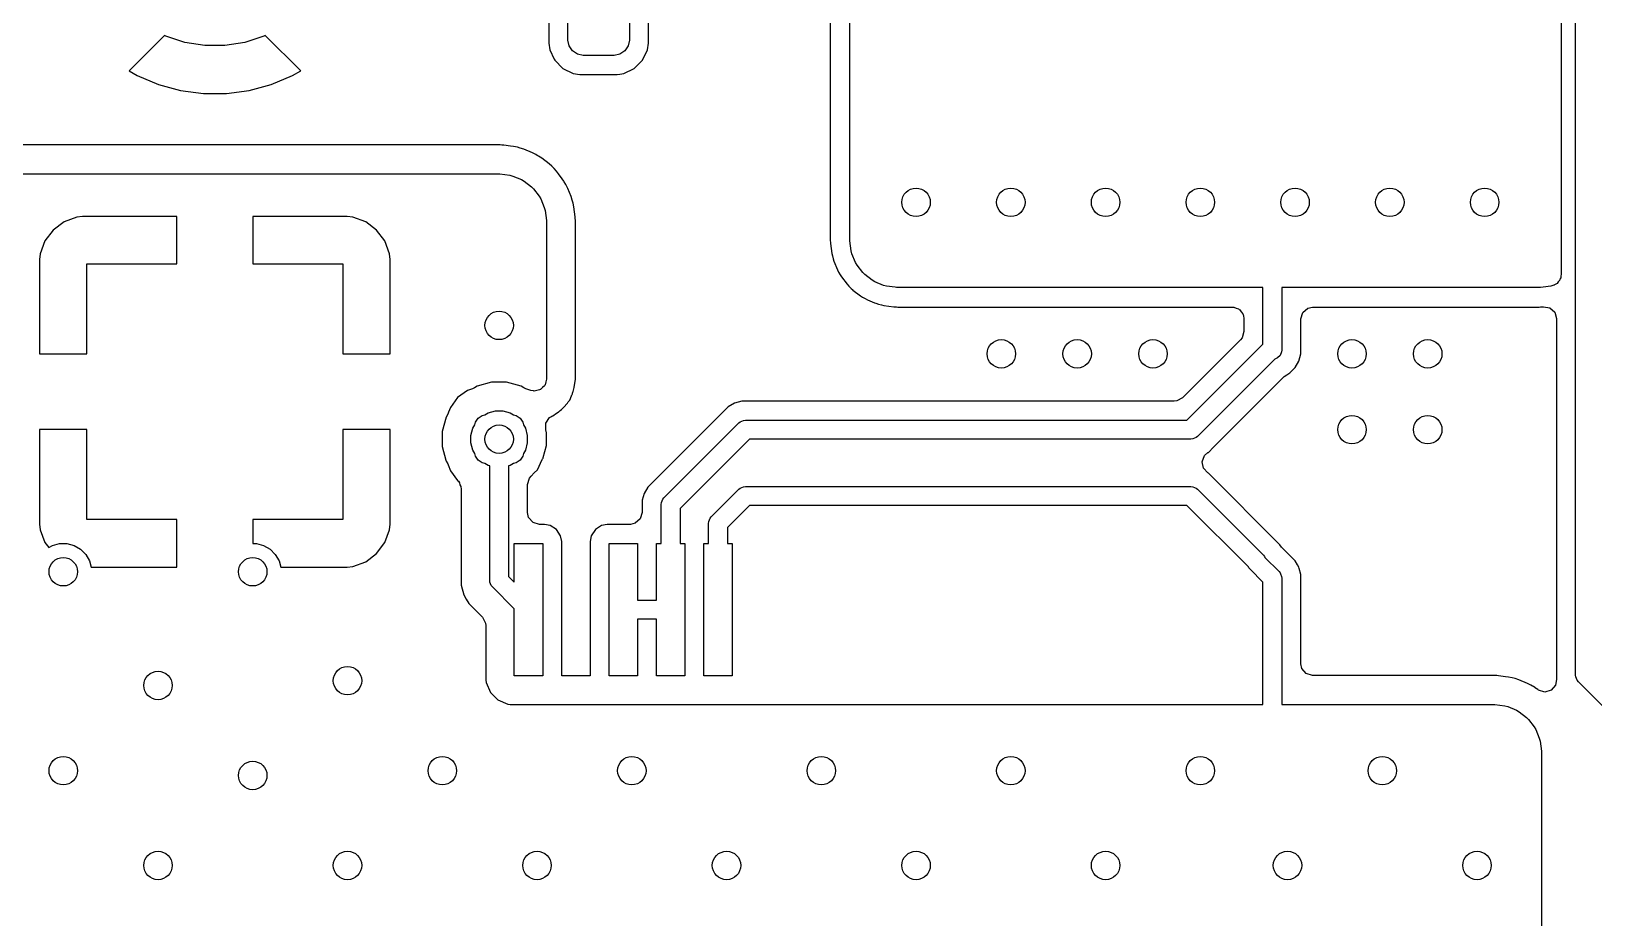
# Model space of a CAD drawing. Extents: x 2.65 to 6.49, y -4.64 to -1.62.
# Drawn here: x 5.026 to 5.675, y -3.388 to -3.019 of the extents above; entities that cross this region are included whole.
import ezdxf

# ---------------------------------------------------------------- set-up
doc = ezdxf.new("R2010")
doc.units = 0
doc.header["$MEASUREMENT"] = 0
doc.layers.add('BLACK', color=7, linetype='CONTINUOUS')

msp = doc.modelspace()

# ---------------------------------------------------------------- linework, layer by layer
at = {"layer": 'BLACK', "linetype": 'CONTINUOUS'}
for p, q in [((5.36614, -3.10598), (5.36614, -2.97238)), ((5.35805, -2.97435), (5.35805, -3.10598)), ((5.66179, -2.97638), (5.66179, -3.12048)), ((5.66772, -3.28701), (5.66772, -2.97835)), ((5.24112, -2.99914), (5.24112, -3.02449)), ((5.24902, -3.02313), (5.24902, -3.00049)), ((5.27461, -3.00049), (5.27461, -3.02313)), ((5.2825, -3.02449), (5.2825, -3.00616)), ((5.08141, -3.02123), (5.06669, -3.03595)), ((5.08202, -3.02154), (5.08141, -3.02123)), ((5.08995, -3.02412), (5.08202, -3.02154)), ((5.09819, -3.02543), (5.08995, -3.02412)), ((5.11477, -3.02412), (5.10653, -3.02543)), ((5.1227, -3.02154), (5.11477, -3.02412)), ((5.12331, -3.02123), (5.1227, -3.02154)), ((5.13803, -3.03595), (5.12331, -3.02123)), ((5.24112, -3.02449), (5.24153, -3.02726)), ((5.2495, -3.02558), (5.24902, -3.02313)), ((5.27461, -3.02313), (5.27412, -3.02558)), ((5.2821, -3.02726), (5.2825, -3.02449)), ((5.10653, -3.02543), (5.09819, -3.02543)), ((5.24153, -3.02726), (5.24153, -3.02726)), ((5.24153, -3.02726), (5.24153, -3.02726)), ((5.24153, -3.02726), (5.24339, -3.03107)), ((5.24339, -3.03107), (5.24362, -3.03155)), ((5.24362, -3.03155), (5.24699, -3.03492)), ((5.25089, -3.02765), (5.2495, -3.02558)), ((5.25297, -3.02904), (5.25089, -3.02765)), ((5.25541, -3.02953), (5.25297, -3.02904)), ((5.26821, -3.02953), (5.25541, -3.02953)), ((5.27066, -3.02904), (5.26821, -3.02953)), ((5.27273, -3.02765), (5.27066, -3.02904)), ((5.27412, -3.02558), (5.27273, -3.02765)), ((5.27663, -3.03492), (5.28, -3.03155)), ((5.28, -3.03155), (5.2821, -3.02726)), ((5.06669, -3.03595), (5.07008, -3.0379)), ((5.07008, -3.0379), (5.07008, -3.0379)), ((5.07008, -3.0379), (5.0789, -3.04156)), ((5.12582, -3.04156), (5.13465, -3.0379)), ((5.13465, -3.0379), (5.13803, -3.03595)), ((5.13465, -3.0379), (5.13465, -3.0379)), ((5.24699, -3.03492), (5.25128, -3.03702)), ((5.25128, -3.03702), (5.25128, -3.03702)), ((5.25128, -3.03702), (5.25128, -3.03702)), ((5.25128, -3.03702), (5.25406, -3.03742)), ((5.25406, -3.03742), (5.26956, -3.03742)), ((5.26956, -3.03742), (5.27068, -3.03726)), ((5.26956, -3.03742), (5.26956, -3.03742)), ((5.27068, -3.03726), (5.27234, -3.03702)), ((5.27234, -3.03702), (5.27663, -3.03492)), ((5.0789, -3.04156), (5.08812, -3.04403)), ((5.08812, -3.04403), (5.09759, -3.04528)), ((5.10714, -3.04528), (5.1166, -3.04403)), ((5.1166, -3.04403), (5.12582, -3.04156)), ((5.09759, -3.04528), (5.09759, -3.04528)), ((5.09759, -3.04528), (5.10714, -3.04528)), ((5.10714, -3.04528), (5.10714, -3.04528)), ((5.22015, -3.06671), (5.02, -3.06671)), ((5.22079, -3.06673), (5.22015, -3.06671)), ((5.22094, -3.06674), (5.22079, -3.06673)), ((5.22158, -3.06678), (5.22094, -3.06674)), ((5.22236, -3.06686), (5.22158, -3.06678)), ((5.22521, -3.06723), (5.22236, -3.06686)), ((5.2265, -3.0674), (5.22521, -3.06723)), ((5.22804, -3.06771), (5.2265, -3.0674)), ((5.2265, -3.0674), (5.2265, -3.0674)), ((5.22927, -3.06804), (5.22804, -3.06771)), ((5.22804, -3.06771), (5.22804, -3.06771)), ((5.22804, -3.06771), (5.22804, -3.06771)), ((5.23076, -3.06854), (5.22927, -3.06804)), ((5.22927, -3.06804), (5.22927, -3.06804)), ((5.23432, -3.07002), (5.23076, -3.06854)), ((5.23076, -3.06854), (5.23076, -3.06854)), ((5.23573, -3.07072), (5.23432, -3.07002)), ((5.23432, -3.07002), (5.23432, -3.07002)), ((5.23634, -3.07106), (5.23573, -3.07072)), ((5.23684, -3.07135), (5.23634, -3.07106)), ((5.23815, -3.07223), (5.23684, -3.07135)), ((5.23684, -3.07135), (5.23684, -3.07135)), ((5.23684, -3.07135), (5.23684, -3.07135)), ((5.2412, -3.07457), (5.23815, -3.07223)), ((5.23815, -3.07223), (5.23815, -3.07223)), ((5.24239, -3.07561), (5.2412, -3.07457)), ((5.2412, -3.07457), (5.2412, -3.07457)), ((5.24329, -3.07651), (5.24239, -3.07561)), ((5.24239, -3.07561), (5.24239, -3.07561)), ((5.24239, -3.07561), (5.24239, -3.07561)), ((5.24433, -3.07769), (5.24329, -3.07651)), ((5.02, -3.07874), (5.22015, -3.07874)), ((5.22015, -3.07874), (5.22079, -3.07878)), ((5.22079, -3.07878), (5.22493, -3.07933)), ((5.22493, -3.07933), (5.22616, -3.07966)), ((5.22616, -3.07966), (5.22972, -3.08113)), ((5.22972, -3.08113), (5.23082, -3.08177)), ((5.23082, -3.08177), (5.23388, -3.08411)), ((5.24514, -3.07876), (5.24433, -3.07769)), ((5.24667, -3.08075), (5.24514, -3.07876)), ((5.24734, -3.08175), (5.24667, -3.08075)), ((5.24755, -3.08206), (5.24734, -3.08175)), ((5.24818, -3.08316), (5.24755, -3.08206)), ((5.24888, -3.08457), (5.24818, -3.08316)), ((5.24818, -3.08316), (5.24818, -3.08316)), ((5.24818, -3.08316), (5.24818, -3.08316)), ((5.23388, -3.08411), (5.23478, -3.08502)), ((5.23478, -3.08502), (5.23713, -3.08807)), ((5.23713, -3.08807), (5.23777, -3.08918)), ((5.23777, -3.08918), (5.23924, -3.09274)), ((5.24897, -3.0848), (5.24888, -3.08457)), ((5.25035, -3.08813), (5.24897, -3.0848)), ((5.25086, -3.08962), (5.25035, -3.08813)), ((5.25119, -3.09085), (5.25086, -3.08962)), ((5.04733, -3.09646), (5.04499, -3.09671)), ((5.08661, -3.09646), (5.04733, -3.09646)), ((5.08661, -3.11614), (5.08661, -3.09646)), ((5.1574, -3.09646), (5.11811, -3.09646)), ((5.11811, -3.09646), (5.11811, -3.11614)), ((5.15974, -3.09671), (5.1574, -3.09646)), ((5.23924, -3.09274), (5.23957, -3.09397)), ((5.23957, -3.09397), (5.24012, -3.09811)), ((5.2515, -3.0924), (5.25119, -3.09085)), ((5.25204, -3.09654), (5.2515, -3.0924)), ((5.25212, -3.09732), (5.25204, -3.09654)), ((5.03515, -3.10208), (5.03176, -3.10661)), ((5.03968, -3.09869), (5.03515, -3.10208)), ((5.03515, -3.10208), (5.03515, -3.10208)), ((5.04499, -3.09671), (5.03968, -3.09869)), ((5.03968, -3.09869), (5.03968, -3.09869)), ((5.04499, -3.09671), (5.04499, -3.09671)), ((5.16504, -3.09869), (5.15974, -3.09671)), ((5.15974, -3.09671), (5.15974, -3.09671)), ((5.16957, -3.10208), (5.16504, -3.09869)), ((5.16504, -3.09869), (5.16504, -3.09869)), ((5.17297, -3.10661), (5.16957, -3.10208)), ((5.16957, -3.10208), (5.16957, -3.10208)), ((5.24012, -3.09811), (5.24016, -3.09875)), ((5.24016, -3.09875), (5.24016, -3.16412)), ((5.25216, -3.09796), (5.25212, -3.09732)), ((5.25219, -3.09875), (5.25216, -3.09796)), ((5.25219, -3.16412), (5.25219, -3.09875)), ((5.03176, -3.10661), (5.02978, -3.11191)), ((5.03176, -3.10661), (5.03176, -3.10661)), ((5.17494, -3.11191), (5.17297, -3.10661)), ((5.17297, -3.10661), (5.17297, -3.10661)), ((5.35805, -3.10598), (5.35806, -3.10621)), ((5.35806, -3.10621), (5.35807, -3.10651)), ((5.35807, -3.10651), (5.35811, -3.10715)), ((5.35811, -3.10715), (5.35816, -3.10767)), ((5.35816, -3.10767), (5.35871, -3.11181)), ((5.36618, -3.10662), (5.36614, -3.10598)), ((5.36673, -3.11076), (5.36618, -3.10662)), ((5.02978, -3.11191), (5.02953, -3.11426)), ((5.02953, -3.11426), (5.02953, -3.15354)), ((5.02978, -3.11191), (5.02978, -3.11191)), ((5.1752, -3.11426), (5.17494, -3.11191)), ((5.17494, -3.11191), (5.17494, -3.11191)), ((5.1752, -3.15354), (5.1752, -3.11426)), ((5.1752, -3.11426), (5.1752, -3.11426)), ((5.35871, -3.11181), (5.35891, -3.11285)), ((5.35891, -3.11285), (5.35924, -3.11408)), ((5.35924, -3.11408), (5.35924, -3.11408)), ((5.35924, -3.11408), (5.35958, -3.11508)), ((5.35958, -3.11508), (5.36106, -3.11864)), ((5.36706, -3.11199), (5.36673, -3.11076)), ((5.36853, -3.11555), (5.36706, -3.11199)), ((5.36917, -3.11665), (5.36853, -3.11555)), ((5.04921, -3.15354), (5.04921, -3.11614)), ((5.04921, -3.11614), (5.08661, -3.11614)), ((5.11811, -3.11614), (5.15551, -3.11614)), ((5.15551, -3.11614), (5.15551, -3.15354)), ((5.36106, -3.11864), (5.36106, -3.11864)), ((5.36106, -3.11864), (5.36153, -3.11959)), ((5.36153, -3.11959), (5.36153, -3.11959)), ((5.36153, -3.11959), (5.36216, -3.1207)), ((5.36216, -3.1207), (5.36216, -3.1207)), ((5.36216, -3.1207), (5.36216, -3.1207)), ((5.36216, -3.1207), (5.36275, -3.12158)), ((5.36275, -3.12158), (5.3651, -3.12463)), ((5.37152, -3.11971), (5.36917, -3.11665)), ((5.37242, -3.12061), (5.37152, -3.11971)), ((5.37547, -3.12296), (5.37242, -3.12061)), ((5.6612, -3.12251), (5.66102, -3.12312)), ((5.66155, -3.12198), (5.6612, -3.12251)), ((5.66158, -3.12121), (5.66155, -3.12198)), ((5.66179, -3.12048), (5.66158, -3.12121)), ((5.3651, -3.12463), (5.3651, -3.12463)), ((5.3651, -3.12463), (5.3651, -3.12463)), ((5.3651, -3.12463), (5.3651, -3.12463)), ((5.3651, -3.12463), (5.36579, -3.12543)), ((5.36579, -3.12543), (5.3658, -3.12543)), ((5.3658, -3.12543), (5.3667, -3.12633)), ((5.3667, -3.12633), (5.3667, -3.12633)), ((5.3667, -3.12633), (5.36744, -3.12698)), ((5.36744, -3.12698), (5.36749, -3.12703)), ((5.36749, -3.12703), (5.37055, -3.12937)), ((5.37658, -3.12359), (5.37547, -3.12296)), ((5.38014, -3.12507), (5.37658, -3.12359)), ((5.38137, -3.1254), (5.38014, -3.12507)), ((5.385, -3.12587), (5.38137, -3.1254)), ((5.38551, -3.12594), (5.385, -3.12587)), ((5.38615, -3.12598), (5.38551, -3.12594)), ((5.5378, -3.12598), (5.38615, -3.12598)), ((5.5378, -3.14955), (5.5378, -3.12598)), ((5.65255, -3.12598), (5.54567, -3.12598)), ((5.54567, -3.12598), (5.54567, -3.15197)), ((5.6532, -3.12594), (5.65255, -3.12598)), ((5.65423, -3.1258), (5.6532, -3.12594)), ((5.65743, -3.12537), (5.65423, -3.1258)), ((5.65868, -3.12503), (5.65743, -3.12537)), ((5.65882, -3.12497), (5.65868, -3.12503)), ((5.65894, -3.12492), (5.65882, -3.12497)), ((5.65901, -3.12485), (5.65894, -3.12492)), ((5.66, -3.12425), (5.65901, -3.12485)), ((5.66044, -3.12362), (5.66, -3.12425)), ((5.66102, -3.12312), (5.66044, -3.12362)), ((5.37055, -3.12937), (5.37143, -3.12996)), ((5.37143, -3.12996), (5.37253, -3.1306)), ((5.37253, -3.1306), (5.37253, -3.1306)), ((5.37253, -3.1306), (5.37253, -3.1306)), ((5.37253, -3.1306), (5.37348, -3.13107)), ((5.37348, -3.13107), (5.37348, -3.13107)), ((5.37348, -3.13107), (5.37649, -3.13231)), ((5.37649, -3.13231), (5.37704, -3.13254)), ((5.37704, -3.13254), (5.37804, -3.13288)), ((5.37804, -3.13288), (5.37928, -3.13321)), ((5.37928, -3.13321), (5.38031, -3.13342)), ((5.38031, -3.13342), (5.38445, -3.13396)), ((5.38445, -3.13396), (5.38498, -3.13402)), ((5.38498, -3.13402), (5.38562, -3.13406)), ((5.38562, -3.13406), (5.38615, -3.13407)), ((5.38615, -3.13407), (5.52502, -3.13407)), ((5.52502, -3.13407), (5.52536, -3.13418)), ((5.52536, -3.13418), (5.52571, -3.13412)), ((5.52571, -3.13412), (5.52666, -3.13456)), ((5.52666, -3.13456), (5.52766, -3.13485)), ((5.52766, -3.13485), (5.52789, -3.13512)), ((5.52789, -3.13512), (5.52822, -3.13527)), ((5.52822, -3.13527), (5.52878, -3.13614)), ((5.55434, -3.13632), (5.55642, -3.13452)), ((5.55642, -3.13452), (5.55844, -3.13407)), ((5.55844, -3.13407), (5.65255, -3.13407)), ((5.65255, -3.13407), (5.65309, -3.13406)), ((5.65255, -3.13407), (5.65255, -3.13407)), ((5.65309, -3.13406), (5.65374, -3.13401)), ((5.65374, -3.13401), (5.65428, -3.13396)), ((5.65428, -3.13396), (5.65429, -3.13396)), ((5.65429, -3.13396), (5.65436, -3.13395)), ((5.65429, -3.13396), (5.65429, -3.13396)), ((5.65436, -3.13395), (5.65436, -3.13397)), ((5.65436, -3.13397), (5.65701, -3.13437)), ((5.65701, -3.13437), (5.65907, -3.13619)), ((5.52878, -3.13614), (5.52946, -3.13693)), ((5.52946, -3.13693), (5.52955, -3.13734)), ((5.52955, -3.13734), (5.5297, -3.13758)), ((5.5297, -3.13758), (5.5299, -3.13896)), ((5.5299, -3.13896), (5.5299, -3.14426)), ((5.55356, -3.13896), (5.55434, -3.13632)), ((5.55356, -3.15353), (5.55356, -3.13896)), ((5.65907, -3.13619), (5.65982, -3.1388)), ((5.65982, -3.1388), (5.65982, -3.28889)), ((5.52847, -3.14771), (5.5044, -3.17178)), ((5.52913, -3.1469), (5.52847, -3.14771)), ((5.5299, -3.14426), (5.52913, -3.1469)), ((5.02953, -3.15354), (5.04921, -3.15354)), ((5.15551, -3.15354), (5.1752, -3.15354)), ((5.50624, -3.1811), (5.5378, -3.14955)), ((5.54501, -3.15416), (5.54392, -3.15524)), ((5.54559, -3.15274), (5.54501, -3.15416)), ((5.54567, -3.15197), (5.54559, -3.15274)), ((5.55276, -3.15653), (5.55356, -3.15353)), ((5.54276, -3.15572), (5.51066, -3.18782)), ((5.54392, -3.15524), (5.54276, -3.15572)), ((5.54769, -3.16219), (5.549, -3.16144)), ((5.549, -3.16144), (5.5512, -3.15923)), ((5.5512, -3.15923), (5.55276, -3.15653)), ((5.20934, -3.16801), (5.20735, -3.1687)), ((5.21017, -3.16763), (5.20934, -3.16801)), ((5.21135, -3.16695), (5.21017, -3.16763)), ((5.21736, -3.16533), (5.21135, -3.16695)), ((5.22358, -3.16533), (5.21736, -3.16533)), ((5.2296, -3.16695), (5.22358, -3.16533)), ((5.23078, -3.16763), (5.2296, -3.16695)), ((5.2296, -3.16695), (5.2296, -3.16695)), ((5.2316, -3.16801), (5.23078, -3.16763)), ((5.23366, -3.16873), (5.2316, -3.16801)), ((5.23851, -3.16752), (5.2377, -3.16835)), ((5.23938, -3.16676), (5.23851, -3.16752)), ((5.23945, -3.16654), (5.23938, -3.16676)), ((5.23961, -3.16637), (5.23945, -3.16654)), ((5.23983, -3.16523), (5.23961, -3.16637)), ((5.24016, -3.16412), (5.23983, -3.16523)), ((5.25153, -3.16809), (5.2517, -3.16751)), ((5.2517, -3.16751), (5.25219, -3.16412)), ((5.51734, -3.1923), (5.54668, -3.16297)), ((5.54668, -3.16297), (5.54769, -3.16219)), ((5.20323, -3.17174), (5.2002, -3.17585)), ((5.20735, -3.1687), (5.20323, -3.17174)), ((5.23458, -3.16895), (5.23366, -3.16873)), ((5.23471, -3.16893), (5.23458, -3.16895)), ((5.23503, -3.16899), (5.23471, -3.16893)), ((5.23616, -3.16872), (5.23503, -3.16899)), ((5.2373, -3.16856), (5.23616, -3.16872)), ((5.23748, -3.16841), (5.2373, -3.16856)), ((5.2377, -3.16835), (5.23748, -3.16841)), ((5.24726, -3.17585), (5.24892, -3.17409)), ((5.24892, -3.17409), (5.24921, -3.17352)), ((5.24921, -3.17352), (5.24978, -3.17279)), ((5.24978, -3.17279), (5.25049, -3.17099)), ((5.25049, -3.17099), (5.25068, -3.17063)), ((5.25068, -3.17063), (5.25081, -3.17037)), ((5.25081, -3.17037), (5.25092, -3.17014)), ((5.25092, -3.17014), (5.25099, -3.16992)), ((5.25099, -3.16992), (5.25112, -3.16946)), ((5.25099, -3.16992), (5.25099, -3.16992)), ((5.25112, -3.16946), (5.25119, -3.16925)), ((5.25112, -3.16946), (5.25112, -3.16946)), ((5.25119, -3.16925), (5.25141, -3.16869)), ((5.25141, -3.16869), (5.25153, -3.16809)), ((5.31827, -3.17401), (5.31557, -3.17557)), ((5.32128, -3.17321), (5.31827, -3.17401)), ((5.50095, -3.17321), (5.32128, -3.17321)), ((5.50199, -3.1731), (5.50095, -3.17321)), ((5.5044, -3.17178), (5.50199, -3.1731)), ((5.19844, -3.17985), (5.19683, -3.18586)), ((5.19912, -3.17867), (5.19844, -3.17985)), ((5.1995, -3.17784), (5.19912, -3.17867)), ((5.2002, -3.17585), (5.1995, -3.17784)), ((5.21063, -3.1819), (5.21174, -3.18024)), ((5.21174, -3.18024), (5.2134, -3.17913)), ((5.2134, -3.17913), (5.21448, -3.17891)), ((5.21448, -3.17891), (5.21595, -3.17806)), ((5.21595, -3.17806), (5.21893, -3.17727)), ((5.21893, -3.17727), (5.22201, -3.17727)), ((5.22201, -3.17727), (5.22499, -3.17806)), ((5.22499, -3.17806), (5.22646, -3.17891)), ((5.22646, -3.17891), (5.22755, -3.17913)), ((5.22755, -3.17913), (5.22921, -3.18024)), ((5.22921, -3.18024), (5.23032, -3.1819)), ((5.23989, -3.18233), (5.24143, -3.18005)), ((5.24143, -3.18005), (5.24191, -3.1797)), ((5.24191, -3.1797), (5.24239, -3.17939)), ((5.24239, -3.17939), (5.24278, -3.17926)), ((5.24278, -3.17926), (5.24428, -3.17818)), ((5.24428, -3.17818), (5.24439, -3.17812)), ((5.24439, -3.17812), (5.2444, -3.17811)), ((5.2444, -3.17811), (5.24455, -3.17802)), ((5.24455, -3.17802), (5.24518, -3.17765)), ((5.24518, -3.17765), (5.24536, -3.1775)), ((5.24536, -3.1775), (5.24572, -3.17718)), ((5.24536, -3.1775), (5.24536, -3.1775)), ((5.24572, -3.17718), (5.24589, -3.17703)), ((5.24572, -3.17718), (5.24572, -3.17718)), ((5.24589, -3.17703), (5.24638, -3.17668)), ((5.24638, -3.17668), (5.2468, -3.17625)), ((5.2468, -3.17625), (5.24726, -3.17585)), ((5.31557, -3.17557), (5.28227, -3.20888)), ((5.31557, -3.17557), (5.31557, -3.17557)), ((5.02953, -3.18504), (5.02953, -3.22432)), ((5.04921, -3.18504), (5.02953, -3.18504)), ((5.04921, -3.22244), (5.04921, -3.18504)), ((5.1752, -3.18504), (5.15551, -3.18504)), ((5.15551, -3.18504), (5.15551, -3.22244)), ((5.1752, -3.22432), (5.1752, -3.18504)), ((5.19683, -3.18586), (5.19683, -3.19209)), ((5.20876, -3.18743), (5.20956, -3.18446)), ((5.20876, -3.19052), (5.20876, -3.18743)), ((5.20956, -3.18446), (5.21041, -3.18299)), ((5.21041, -3.18299), (5.21063, -3.1819)), ((5.23032, -3.1819), (5.23053, -3.18299)), ((5.23053, -3.18299), (5.23138, -3.18446)), ((5.23138, -3.18446), (5.23218, -3.18743)), ((5.23218, -3.18743), (5.23218, -3.19052)), ((5.23983, -3.18508), (5.23989, -3.18233)), ((5.24018, -3.18638), (5.23983, -3.18508)), ((5.24018, -3.19157), (5.24018, -3.18638)), ((5.28895, -3.21336), (5.32005, -3.18226)), ((5.32005, -3.18226), (5.32065, -3.18177)), ((5.32065, -3.18177), (5.32207, -3.18118)), ((5.32207, -3.18118), (5.32283, -3.1811)), ((5.32283, -3.1811), (5.3622, -3.1811)), ((5.3622, -3.1811), (5.37795, -3.1811)), ((5.37795, -3.1811), (5.50624, -3.1811)), ((5.19683, -3.19209), (5.19832, -3.19766)), ((5.20956, -3.1935), (5.20876, -3.19052)), ((5.21041, -3.19497), (5.20956, -3.1935)), ((5.23138, -3.1935), (5.23053, -3.19497)), ((5.23218, -3.19052), (5.23138, -3.1935)), ((5.23883, -3.19658), (5.24018, -3.19157)), ((5.32447, -3.18898), (5.29567, -3.21777)), ((5.3622, -3.18898), (5.32447, -3.18898)), ((5.37795, -3.18898), (5.3622, -3.18898)), ((5.50787, -3.18898), (5.37795, -3.18898)), ((5.50864, -3.1889), (5.50787, -3.18898)), ((5.51006, -3.18831), (5.50864, -3.1889)), ((5.51066, -3.18782), (5.51006, -3.18831)), ((5.51514, -3.19451), (5.51734, -3.1923)), ((5.19832, -3.19766), (5.19844, -3.1981)), ((5.19844, -3.1981), (5.19844, -3.1981)), ((5.19844, -3.1981), (5.19909, -3.19922)), ((5.19909, -3.19922), (5.19909, -3.19922)), ((5.19909, -3.19922), (5.19935, -3.19968)), ((5.19935, -3.19968), (5.2002, -3.2021)), ((5.21063, -3.19605), (5.21041, -3.19497)), ((5.21174, -3.19771), (5.21063, -3.19605)), ((5.2134, -3.19882), (5.21174, -3.19771)), ((5.21448, -3.19904), (5.2134, -3.19882)), ((5.21595, -3.19989), (5.21448, -3.19904)), ((5.21654, -3.20004), (5.21595, -3.19989)), ((5.21654, -3.24764), (5.21654, -3.20004)), ((5.22499, -3.19989), (5.22441, -3.20004)), ((5.22441, -3.20004), (5.22441, -3.24601)), ((5.22646, -3.19904), (5.22499, -3.19989)), ((5.22755, -3.19882), (5.22646, -3.19904)), ((5.22921, -3.19771), (5.22755, -3.19882)), ((5.23032, -3.19605), (5.22921, -3.19771)), ((5.23053, -3.19497), (5.23032, -3.19605)), ((5.23641, -3.20167), (5.23835, -3.19751)), ((5.23835, -3.19751), (5.2385, -3.1972)), ((5.23835, -3.19751), (5.23835, -3.19751)), ((5.2385, -3.1972), (5.2387, -3.19682)), ((5.2387, -3.19682), (5.23883, -3.19658)), ((5.51257, -3.19835), (5.51359, -3.1958)), ((5.51309, -3.20106), (5.51257, -3.19835)), ((5.51359, -3.1958), (5.51499, -3.19459)), ((5.51499, -3.19459), (5.51514, -3.19451)), ((5.2002, -3.2021), (5.20323, -3.20621)), ((5.20323, -3.20621), (5.20355, -3.20644)), ((5.20355, -3.20644), (5.20398, -3.20714)), ((5.2323, -3.20781), (5.23308, -3.20517)), ((5.23308, -3.20517), (5.23373, -3.20435)), ((5.23373, -3.20435), (5.23507, -3.20302)), ((5.23507, -3.20302), (5.23641, -3.20167)), ((5.51489, -3.20294), (5.51309, -3.20106)), ((5.51489, -3.20294), (5.51488, -3.20294)), ((5.51488, -3.20294), (5.51489, -3.20294)), ((5.51499, -3.20305), (5.51489, -3.20294)), ((5.51514, -3.20313), (5.51499, -3.20305)), ((5.5447, -3.2327), (5.51514, -3.20313)), ((5.51514, -3.20313), (5.51514, -3.20313)), ((5.20398, -3.20714), (5.2042, -3.20794)), ((5.2042, -3.20794), (5.20459, -3.20867)), ((5.20459, -3.20867), (5.2047, -3.20971)), ((5.2047, -3.20971), (5.2047, -3.24971)), ((5.2323, -3.21951), (5.2323, -3.20781)), ((5.28035, -3.2129), (5.27995, -3.21439)), ((5.28071, -3.21158), (5.28035, -3.2129)), ((5.28227, -3.20888), (5.28071, -3.21157)), ((5.28071, -3.21157), (5.28071, -3.21158)), ((5.28227, -3.20888), (5.28227, -3.20888)), ((5.28846, -3.21395), (5.28895, -3.21336)), ((5.30863, -3.22123), (5.32005, -3.20981)), ((5.32005, -3.20981), (5.32065, -3.20932)), ((5.32065, -3.20932), (5.32207, -3.20874)), ((5.32207, -3.20874), (5.32283, -3.20866)), ((5.32283, -3.20866), (5.3622, -3.20866)), ((5.3622, -3.20866), (5.37795, -3.20866)), ((5.37795, -3.20866), (5.50787, -3.20866)), ((5.50787, -3.20866), (5.50864, -3.20874)), ((5.50864, -3.20874), (5.51006, -3.20932)), ((5.51006, -3.20932), (5.51066, -3.20981)), ((5.51066, -3.20981), (5.53802, -3.23718)), ((5.23274, -3.22154), (5.2323, -3.21951)), ((5.2799, -3.21951), (5.27913, -3.22215)), ((5.27995, -3.21439), (5.2799, -3.21458)), ((5.2799, -3.21458), (5.2799, -3.21951)), ((5.2878, -3.21614), (5.28787, -3.21537)), ((5.2878, -3.23228), (5.2878, -3.21614)), ((5.28787, -3.21537), (5.28846, -3.21395)), ((5.29567, -3.21777), (5.29567, -3.23228)), ((5.32447, -3.21654), (5.31535, -3.22565)), ((5.3622, -3.21654), (5.32447, -3.21654)), ((5.37795, -3.21654), (5.3622, -3.21654)), ((5.50624, -3.21654), (5.37795, -3.21654)), ((5.53182, -3.24211), (5.50624, -3.21654)), ((5.02953, -3.22432), (5.02978, -3.22667)), ((5.08661, -3.22244), (5.04921, -3.22244)), ((5.08661, -3.24213), (5.08661, -3.22244)), ((5.15551, -3.22244), (5.11811, -3.22244)), ((5.11811, -3.22244), (5.11811, -3.23238)), ((5.17494, -3.22667), (5.1752, -3.22432)), ((5.1752, -3.22432), (5.1752, -3.22432)), ((5.23455, -3.22361), (5.23274, -3.22154)), ((5.23719, -3.22439), (5.23455, -3.22361)), ((5.23936, -3.22439), (5.23719, -3.22439)), ((5.24166, -3.22485), (5.23936, -3.22439)), ((5.23936, -3.22439), (5.23936, -3.22439)), ((5.24427, -3.22659), (5.24166, -3.22485)), ((5.24166, -3.22485), (5.24166, -3.22485)), ((5.26306, -3.22485), (5.26045, -3.22659)), ((5.26536, -3.22439), (5.26306, -3.22485)), ((5.26306, -3.22485), (5.26306, -3.22485)), ((5.27502, -3.22439), (5.26536, -3.22439)), ((5.27705, -3.22395), (5.27502, -3.22439)), ((5.27913, -3.22215), (5.27705, -3.22395)), ((5.30748, -3.22402), (5.30756, -3.22325)), ((5.30748, -3.23228), (5.30748, -3.22402)), ((5.30756, -3.22325), (5.30814, -3.22183)), ((5.30814, -3.22183), (5.30863, -3.22123)), ((5.31535, -3.22565), (5.31535, -3.23228)), ((5.02978, -3.22667), (5.02978, -3.22667)), ((5.02978, -3.22667), (5.03176, -3.23197)), ((5.03176, -3.23197), (5.03176, -3.23197)), ((5.03176, -3.23197), (5.03332, -3.23406)), ((5.03485, -3.23318), (5.03783, -3.23238)), ((5.03783, -3.23238), (5.04091, -3.23238)), ((5.04091, -3.23238), (5.04389, -3.23318)), ((5.11811, -3.23238), (5.11965, -3.23238)), ((5.11965, -3.23238), (5.12263, -3.23318)), ((5.16957, -3.2365), (5.17297, -3.23197)), ((5.17297, -3.23197), (5.17494, -3.22667)), ((5.17297, -3.23197), (5.17297, -3.23197)), ((5.17494, -3.22667), (5.17494, -3.22667)), ((5.22677, -3.24837), (5.22677, -3.23228)), ((5.22677, -3.23228), (5.23858, -3.23228)), ((5.23858, -3.23228), (5.23858, -3.2874)), ((5.24602, -3.2292), (5.24427, -3.22659)), ((5.24648, -3.23151), (5.24602, -3.2292)), ((5.24602, -3.2292), (5.24602, -3.2292)), ((5.24646, -3.2874), (5.24646, -3.23228)), ((5.24646, -3.23228), (5.24648, -3.23228)), ((5.24648, -3.23228), (5.24648, -3.23151)), ((5.24648, -3.23151), (5.24648, -3.23151)), ((5.25871, -3.2292), (5.25825, -3.23151)), ((5.25825, -3.23151), (5.25825, -3.23228)), ((5.25825, -3.23228), (5.25827, -3.23228)), ((5.25827, -3.23228), (5.25827, -3.2874)), ((5.26045, -3.22659), (5.25871, -3.2292)), ((5.25871, -3.2292), (5.25871, -3.2292)), ((5.26614, -3.2874), (5.26614, -3.23228)), ((5.26614, -3.23228), (5.27795, -3.23228)), ((5.27795, -3.23228), (5.27795, -3.25591)), ((5.28583, -3.25591), (5.28583, -3.23228)), ((5.28583, -3.23228), (5.2878, -3.23228)), ((5.29567, -3.23228), (5.29764, -3.23228)), ((5.29764, -3.23228), (5.29764, -3.2874)), ((5.30551, -3.2874), (5.30551, -3.23228)), ((5.30551, -3.23228), (5.30748, -3.23228)), ((5.31535, -3.23228), (5.31732, -3.23228)), ((5.31732, -3.23228), (5.31732, -3.2874)), ((5.54481, -3.23288), (5.5447, -3.2327)), ((5.54559, -3.23389), (5.54481, -3.23288)), ((5.03332, -3.23406), (5.03485, -3.23318)), ((5.04389, -3.23318), (5.04656, -3.23472)), ((5.04656, -3.23472), (5.04874, -3.2369)), ((5.04874, -3.2369), (5.05028, -3.23957)), ((5.12263, -3.23318), (5.1253, -3.23472)), ((5.1253, -3.23472), (5.12748, -3.2369)), ((5.12748, -3.2369), (5.12902, -3.23957)), ((5.16504, -3.2399), (5.16957, -3.2365)), ((5.16957, -3.2365), (5.16957, -3.2365)), ((5.53802, -3.23718), (5.53851, -3.23777)), ((5.53851, -3.23777), (5.53851, -3.23777)), ((5.53851, -3.23777), (5.53866, -3.23813)), ((5.53866, -3.23813), (5.54452, -3.24399)), ((5.5512, -3.23951), (5.54559, -3.23389)), ((5.05028, -3.23957), (5.05097, -3.24213)), ((5.05097, -3.24213), (5.08661, -3.24213)), ((5.12902, -3.23957), (5.12971, -3.24213)), ((5.12971, -3.24213), (5.15739, -3.24213)), ((5.15739, -3.24213), (5.1574, -3.24213)), ((5.1574, -3.24213), (5.15974, -3.24187)), ((5.15974, -3.24187), (5.16504, -3.2399)), ((5.15974, -3.24187), (5.15974, -3.24187)), ((5.16504, -3.2399), (5.16504, -3.2399)), ((5.53196, -3.24246), (5.53182, -3.24211)), ((5.53245, -3.24306), (5.53196, -3.24246)), ((5.5378, -3.2484), (5.53245, -3.24306)), ((5.54452, -3.24399), (5.54501, -3.24458)), ((5.54501, -3.24458), (5.54518, -3.245)), ((5.54518, -3.245), (5.54559, -3.246)), ((5.55217, -3.2412), (5.5512, -3.23951)), ((5.5512, -3.23951), (5.5512, -3.23951)), ((5.55276, -3.2422), (5.55217, -3.2412)), ((5.55289, -3.24271), (5.55276, -3.2422)), ((5.55356, -3.24521), (5.55289, -3.24271)), ((5.55356, -3.2823), (5.55356, -3.24521)), ((5.2047, -3.24971), (5.20578, -3.25372)), ((5.21661, -3.24841), (5.21654, -3.24764)), ((5.2172, -3.24983), (5.21661, -3.24841)), ((5.21769, -3.25042), (5.2172, -3.24983)), ((5.22677, -3.2595), (5.21769, -3.25042)), ((5.22441, -3.24601), (5.22677, -3.24837)), ((5.5378, -3.29921), (5.5378, -3.2484)), ((5.54559, -3.246), (5.54567, -3.24677)), ((5.54567, -3.24677), (5.54567, -3.29921)), ((5.20578, -3.25372), (5.20682, -3.25552)), ((5.20682, -3.25552), (5.20786, -3.25732)), ((5.20786, -3.25732), (5.20786, -3.25732)), ((5.20786, -3.25732), (5.21351, -3.26298)), ((5.27795, -3.25591), (5.28583, -3.25591)), ((5.21351, -3.26298), (5.21483, -3.26539)), ((5.21483, -3.26539), (5.21494, -3.26643)), ((5.22677, -3.2874), (5.22677, -3.2595)), ((5.28583, -3.26378), (5.27795, -3.26378)), ((5.27795, -3.26378), (5.27795, -3.2874)), ((5.28583, -3.2874), (5.28583, -3.26378)), ((5.21494, -3.26643), (5.21494, -3.28917)), ((5.554, -3.28433), (5.55356, -3.2823)), ((5.55581, -3.28641), (5.554, -3.28433)), ((5.21494, -3.28917), (5.21494, -3.28917)), ((5.21494, -3.28917), (5.21506, -3.29016)), ((5.21506, -3.29016), (5.21506, -3.29016)), ((5.21506, -3.29016), (5.21684, -3.2942)), ((5.23858, -3.2874), (5.22677, -3.2874)), ((5.25827, -3.2874), (5.24646, -3.2874)), ((5.27795, -3.2874), (5.26614, -3.2874)), ((5.29764, -3.2874), (5.28583, -3.2874)), ((5.31732, -3.2874), (5.30551, -3.2874)), ((5.55844, -3.28719), (5.55581, -3.28641)), ((5.63354, -3.28719), (5.55844, -3.28719)), ((5.63418, -3.28721), (5.63354, -3.28719)), ((5.63354, -3.28719), (5.63354, -3.28719)), ((5.63433, -3.28721), (5.63418, -3.28721)), ((5.63496, -3.28725), (5.63433, -3.28721)), ((5.63575, -3.28733), (5.63496, -3.28725)), ((5.63866, -3.28771), (5.63575, -3.28733)), ((5.63989, -3.28787), (5.63866, -3.28771)), ((5.64143, -3.28818), (5.63989, -3.28787)), ((5.63989, -3.28787), (5.63989, -3.28787)), ((5.64266, -3.28851), (5.64143, -3.28818)), ((5.64415, -3.28902), (5.64266, -3.28851)), ((5.64771, -3.29049), (5.64415, -3.28902)), ((5.64415, -3.28902), (5.64415, -3.28902)), ((5.64912, -3.29119), (5.64771, -3.29049)), ((5.64771, -3.29049), (5.64771, -3.29049)), ((5.64985, -3.29161), (5.64912, -3.29119)), ((5.6594, -3.29127), (5.65757, -3.29333)), ((5.65977, -3.28889), (5.6594, -3.29127)), ((5.65982, -3.28889), (5.65977, -3.28889)), ((5.66779, -3.28778), (5.66772, -3.28701)), ((5.66838, -3.2892), (5.66779, -3.28778)), ((5.66887, -3.28979), (5.66838, -3.2892)), ((5.76969, -3.39061), (5.66887, -3.28979)), ((5.21684, -3.2942), (5.21684, -3.2942)), ((5.21684, -3.2942), (5.21997, -3.29733)), ((5.21997, -3.29733), (5.22402, -3.29912)), ((5.65022, -3.29182), (5.64985, -3.29161)), ((5.65022, -3.29183), (5.65022, -3.29182)), ((5.65153, -3.2927), (5.65022, -3.29183)), ((5.65022, -3.29183), (5.65022, -3.29183)), ((5.65156, -3.29272), (5.65153, -3.2927)), ((5.65199, -3.29305), (5.65156, -3.29272)), ((5.65201, -3.29306), (5.65199, -3.29305)), ((5.65229, -3.29327), (5.65201, -3.29306)), ((5.65492, -3.29407), (5.65229, -3.29327)), ((5.65757, -3.29333), (5.65492, -3.29407)), ((5.22402, -3.29912), (5.22501, -3.29923)), ((5.22501, -3.29923), (5.24035, -3.29923)), ((5.24035, -3.29923), (5.24049, -3.29922)), ((5.24035, -3.29923), (5.24035, -3.29923)), ((5.24049, -3.29923), (5.2408, -3.29921)), ((5.24049, -3.29922), (5.24049, -3.29923)), ((5.2408, -3.29921), (5.24424, -3.29921)), ((5.24424, -3.29921), (5.24455, -3.29923)), ((5.24455, -3.29923), (5.24455, -3.29922)), ((5.24455, -3.29922), (5.24469, -3.29923)), ((5.24469, -3.29923), (5.24469, -3.29923)), ((5.24469, -3.29923), (5.26003, -3.29923)), ((5.26003, -3.29923), (5.26017, -3.29922)), ((5.26003, -3.29923), (5.26003, -3.29923)), ((5.26017, -3.29922), (5.26018, -3.29923)), ((5.26018, -3.29923), (5.26049, -3.29921)), ((5.26049, -3.29921), (5.26392, -3.29921)), ((5.26392, -3.29921), (5.26423, -3.29923)), ((5.26423, -3.29923), (5.26423, -3.29922)), ((5.26423, -3.29922), (5.26437, -3.29923)), ((5.26437, -3.29923), (5.26438, -3.29923)), ((5.26438, -3.29923), (5.27972, -3.29923)), ((5.27972, -3.29923), (5.27986, -3.29922)), ((5.27972, -3.29923), (5.27972, -3.29923)), ((5.27986, -3.29923), (5.28017, -3.29921)), ((5.27986, -3.29922), (5.27986, -3.29923)), ((5.28017, -3.29921), (5.28361, -3.29921)), ((5.28361, -3.29921), (5.28392, -3.29923)), ((5.28392, -3.29923), (5.28392, -3.29922)), ((5.28392, -3.29922), (5.28406, -3.29923)), ((5.28406, -3.29923), (5.28406, -3.29923)), ((5.28406, -3.29923), (5.2994, -3.29923)), ((5.2994, -3.29923), (5.29954, -3.29922)), ((5.2994, -3.29923), (5.2994, -3.29923)), ((5.29954, -3.29922), (5.29955, -3.29923)), ((5.29955, -3.29923), (5.29986, -3.29921)), ((5.29986, -3.29921), (5.30329, -3.29921)), ((5.30329, -3.29921), (5.3036, -3.29923)), ((5.3036, -3.29923), (5.3036, -3.29922)), ((5.3036, -3.29922), (5.30374, -3.29923)), ((5.30374, -3.29923), (5.30375, -3.29923)), ((5.30375, -3.29923), (5.31909, -3.29923)), ((5.31909, -3.29923), (5.31923, -3.29922)), ((5.31909, -3.29923), (5.31909, -3.29923)), ((5.31923, -3.29923), (5.31954, -3.29921)), ((5.31923, -3.29922), (5.31923, -3.29923)), ((5.31954, -3.29921), (5.5378, -3.29921)), ((5.54567, -3.29921), (5.63354, -3.29921)), ((5.63354, -3.29921), (5.63418, -3.29925)), ((5.63418, -3.29925), (5.63832, -3.2998)), ((5.63832, -3.2998), (5.63955, -3.30013)), ((5.63955, -3.30013), (5.64311, -3.3016)), ((5.64311, -3.3016), (5.64421, -3.30224)), ((5.64421, -3.30224), (5.64727, -3.30459)), ((5.64727, -3.30459), (5.64817, -3.30549)), ((5.64817, -3.30549), (5.65051, -3.30855)), ((5.65051, -3.30855), (5.65115, -3.30965)), ((5.65115, -3.30965), (5.65263, -3.31321)), ((5.65263, -3.31321), (5.65296, -3.31444)), ((5.65296, -3.31444), (5.6535, -3.31858)), ((5.6535, -3.31858), (5.65354, -3.31922)), ((5.65354, -3.31922), (5.65354, -3.44062))]:
    msp.add_line(p, q, dxfattribs=at)
at = {"layer": 'BLACK'}
for centre in [(5.3937, -3.09055), (5.43307, -3.09055), (5.47244, -3.09055), (5.51181, -3.09055), (5.55118, -3.09055), (5.59055, -3.09055), (5.62992, -3.09055), (5.22047, -3.14173), (5.42913, -3.15354), (5.46063, -3.15354), (5.49213, -3.15354), (5.5748, -3.15354), (5.6063, -3.15354), (5.5748, -3.18504), (5.6063, -3.18504), (5.22047, -3.18898), (5.03937, -3.24409), (5.11811, -3.24409), (5.15748, -3.28937), (5.07874, -3.29134), (5.03937, -3.32677), (5.11811, -3.32874), (5.19685, -3.32677), (5.27559, -3.32677), (5.35433, -3.32677), (5.43307, -3.32677), (5.51181, -3.32677), (5.5874, -3.32677), (5.07874, -3.36614), (5.15748, -3.36614), (5.23622, -3.36614), (5.31496, -3.36614), (5.3937, -3.36614), (5.47244, -3.36614), (5.54803, -3.36614), (5.62677, -3.36614)]:
    msp.add_circle(centre, 0.00591, dxfattribs=at)

doc.saveas('drawing.dxf')
